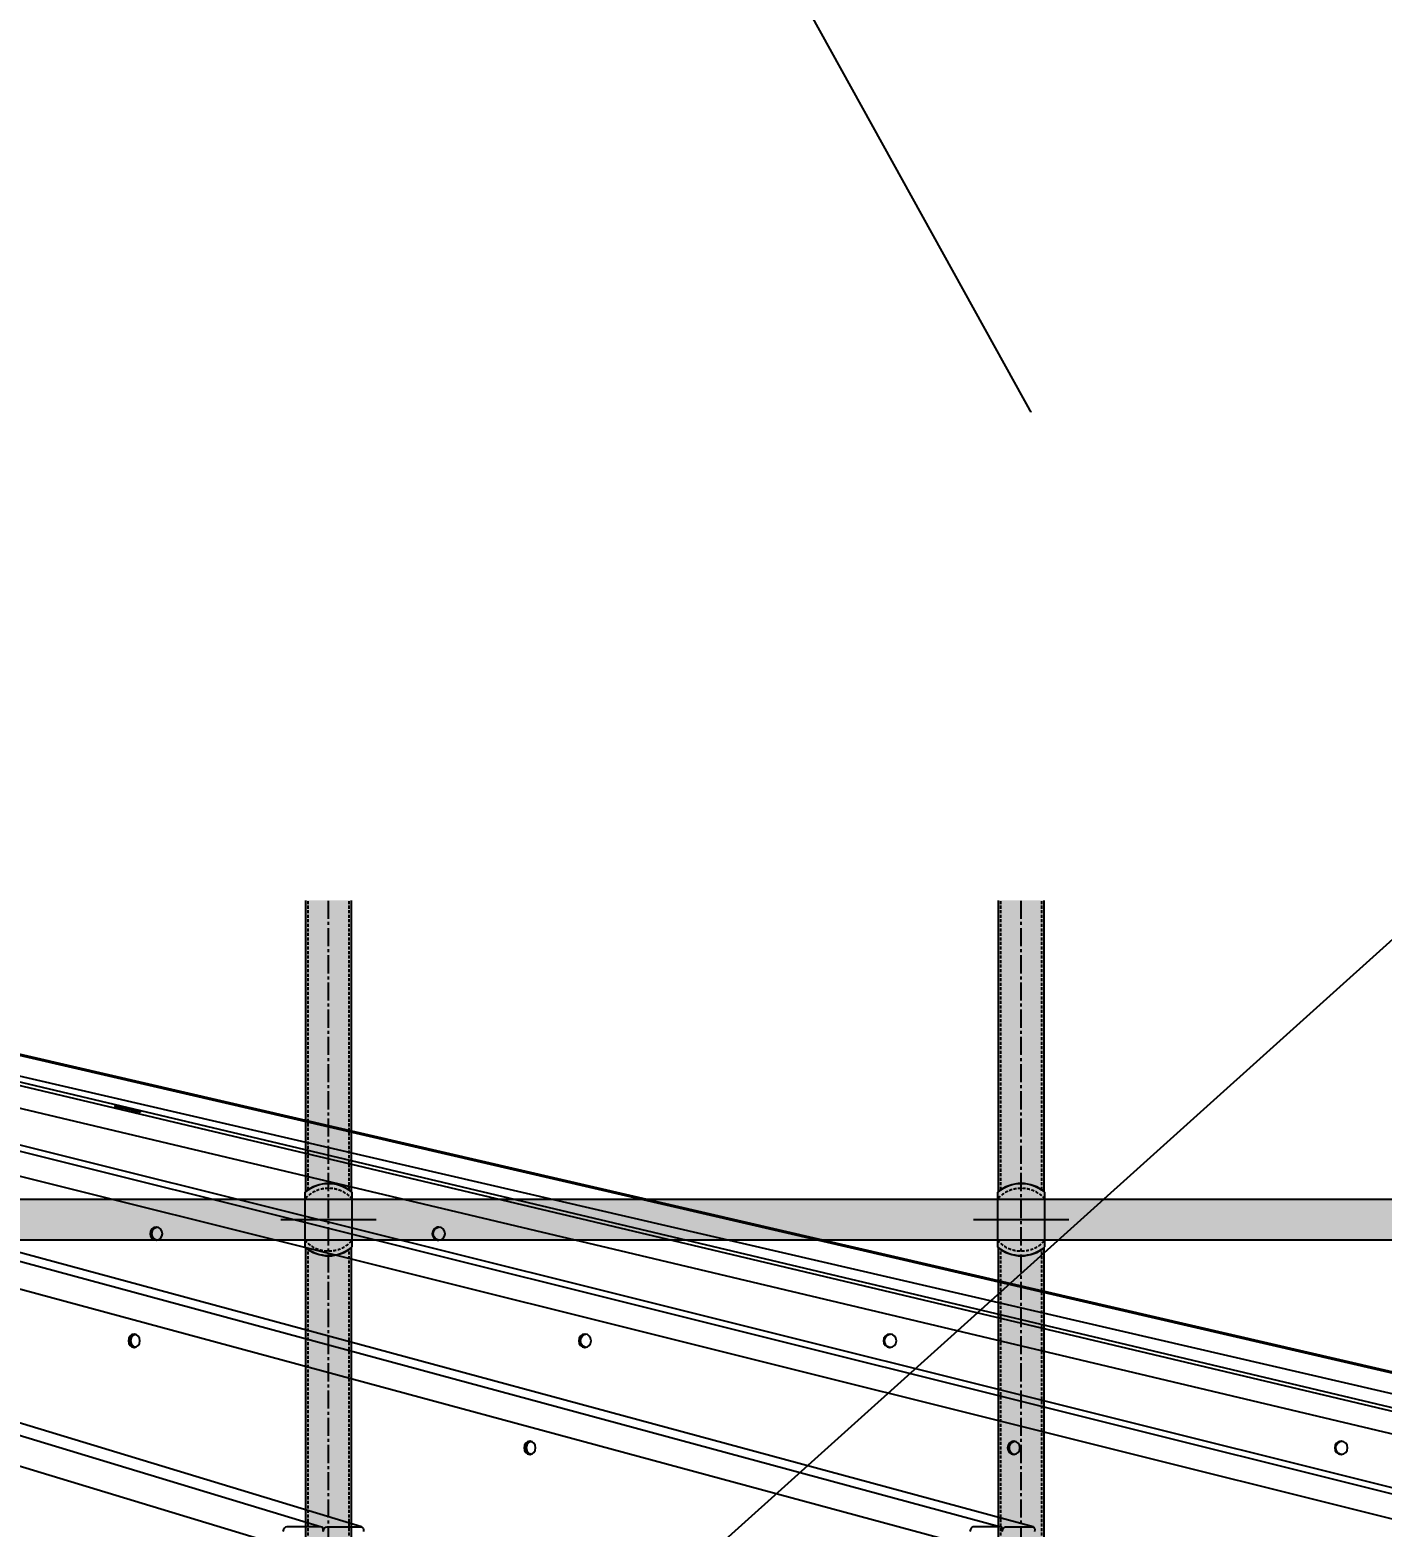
# Model space of a CAD drawing. Header units: millimetres. Extents: x -272986 to 200319, y -34579 to 49604.
# Drawn here: x -31723 to -30304, y 15834 to 17407 of the extents above; entities that cross this region are included whole.
import ezdxf
from ezdxf import colors
from ezdxf.entities.mleader import LeaderData, LeaderLine
from ezdxf.math import Vec2, Vec3

# ---------------------------------------------------------------- set-up
doc = ezdxf.new("R2010")
doc.units = ezdxf.units.MM
doc.linetypes.add('CENTER2', pattern=[28.575000000000003, 19.05, -3.175, 3.175, -3.175])
doc.linetypes.add('HIDDEN2', pattern=[4.762499999999999, 3.175, -1.5875])
doc.layers.get('Defpoints').update_dxf_attribs({"color": 9})
for name, color, linetype in [('X 0001 M', 7, 'Continuous'), ('X 1001 M', 8, 'HIDDEN2'), ('X 2001 M', 1, 'CENTER2'), ('X 3001 D', 5, 'Continuous'), ('X 4001 T', 7, 'Continuous'), ('X 5001 H', 8, 'Continuous')]:
    doc.layers.add(name, color=color, linetype=linetype)
doc.layers.add('X 5999 H', color=7, linetype='Continuous', true_color=0xffffff)
doc.styles.add('BIT STD. 2.5', font='isocpeur.ttf', dxfattribs={"height": 2.5})
doc.styles.add('BIT STD. 3.0', font='isocpeur.ttf', dxfattribs={"height": 2.5})
doc.dimstyles.new('BIT STD. 3.0', dxfattribs={"dimtxt": 3, "dimasz": 3, "dimexe": 1, "dimexo": 0.75, "dimgap": 1, "dimtad": 1, "dimdec": 0, "dimdsep": 46, "dimtxsty": 'BIT STD. 3.0', "dimcen": 0, "dimadec": 0, "dimazin": 0, "dimtfac": 1, "dimtdec": 0, "dimtmove": 0, "dimatfit": 3, "dimfxl": 1, "dimtfill": 1, "dimlwd": -1, "dimlwe": -1, "dimarcsym": 0})

# ---------------------------------------------------------------- blocks, each defined once
blk = doc.blocks.new('*D36')
at = {"layer": 'Defpoints', "color": 0, "transparency": 16777216}
for p in [(-29560.67678410275, 19644.47732991414), (-45157.67678410285, 15542.02923352813), (-29560.67678410275, 15542.02923352813)]:
    blk.add_point(p, dxfattribs=at)
at = {"layer": 'X 3001 D', "color": 0, "transparency": 16777216}
for p, q in [((-45157.67678410285, 15587.02923352813), (-45157.67678410285, 19704.47732991414)), ((-29560.67678410275, 15587.02923352813), (-29560.67678410275, 19704.47732991414)), ((-44977.67678410285, 19644.47732991414), (-29740.67678410275, 19644.47732991414))]:
    blk.add_line(p, q, dxfattribs=at)
for points in [[(-44977.67678410285, 19674.47732991414), (-44977.67678410285, 19614.47732991414), (-45157.67678410285, 19644.47732991414)], [(-29740.67678410275, 19674.47732991414), (-29740.67678410275, 19614.47732991414), (-29560.67678410275, 19644.47732991414)]]:
    blk.add_solid(points, dxfattribs=at)
at = {"layer": 'X 3001 D', "color": 0, "transparency": 16777216, "insert": (-37359.1767841028, 19794.47732991414), "char_height": 150, "attachment_point": 5, "style": 'BIT STD. 3.0', "bg_fill": 3, "box_fill_scale": 1.1, "bg_fill_color": 256, "bg_fill_true_color": 13158600, "bg_fill_transparency": 0}
blk.add_mtext('INTERNAL TANK DIAMETER - %%C15597mm (20 PLATES ROUND)', dxfattribs=at)
blk = doc.blocks.new('A$C79477E6E')
at = {"extrusion": (0, 1, 0)}
for p, q in [((903.5312063859819, 1807.148346581193), (5941.765514146438, 277.4811770428805)), ((5983.979637287925, 277.4811770428623), (945.7453295274463, 1807.148346581178)), ((1005.778426295106, 1807.190208002028), (6655.13038112038, 277.5230384637161)), ((6689.092787826947, 277.523038463698), (1039.740833001648, 1807.190208002014)), ((1083.343408352703, 1807.21483543778), (7204.707215990795, 277.5476658994667)), ((7229.581639094551, 277.5476658994485), (1108.217831456437, 1807.214835437764)), ((1134.300195464933, 1807.228758430649), (7576.947563330057, 277.5615888923367)), ((7592.12151198072, 277.5615888923185), (1149.474144115571, 1807.228758430632)), ((1157.385355568429, 1807.235084336009), (7762.676923543022, 277.5679147976971)), ((7767.776764765349, 277.5679147976789), (1162.485196790742, 1807.235084335995)), ((1014.02843625953, 1741.149352064307), (5898.780234710128, 258.0812768213946)), ((1334.448691796191, 1689.133435874106), (6619.59664632897, 258.0812768213946)), ((1775.685961908388, 1607.919369280638), (7177.416619333144, 258.0812768213946)), ((2524.775437146218, 1453.231355403514), (7558.504774688907, 258.0812768213946)), ((4532.594486681122, 1003.980059078869), (7753.477457252335, 258.0812768213946)), ((5743.114552340896, 714.6485767070881), (5729.850278348222, 717.7978914679043)), ((5733.118513442208, 717.7978914679043), (5746.382787434875, 714.6485767070899)), ((5877.698228614147, 714.6485767070899), (5864.099098915362, 717.7978914679061)), ((5865.197526255553, 717.7978914679043), (5878.796655954331, 714.6485767070899)), ((5941.168200083837, 277.5686781169625), (5905.448557425672, 277.5686781169625)), ((5947.662680567173, 277.5686781169625), (5983.382323225331, 277.5686781169625)), ((6654.782606290948, 277.5686781169625), (6626.045185231571, 277.5686781169625)), ((6660.007591938145, 277.5686781169625), (6688.745012997522, 277.5686781169625))]:
    blk.add_line(p, q, dxfattribs=at)
at = {"extrusion": (0, 0, -1)}
for centre, major_axis, ratio, start_param, end_param in [((5731.484395895215, 717.7978914678952), (-6.830014510990043, 1.533265071565215), 0.05251378073108817, -1.341002822877351, 1.800589830712442), ((5744.748669887882, 714.648576707079), (6.830014510986049, -1.533265071564319), 0.05251378073108817, -1.341002822877065, 1.800589830712728), ((5878.247442284232, 714.648576707079), (6.821653019989072, -1.570047793805375), 0.01764945630685506, -1.494261526709102, 1.647331126880691), ((5768.281513803344, 585.3971164441409), (7.549516567451064e-15, -7.000000000000066), 0.9238795325112732, -4.25860337486619, 2.024581932313395), ((5770.194930965186, 585.3971164441427), (1.332267629550188e-15, -7.000000000000158), 0.9238795325112741, 0.1484783688018698, 2.02458193231338), ((5770.194930965186, 585.3971164441409), (1.076916333886402e-14, -7.000000000001392), 0.9238795325112744, 2.024581932313577, 2.993114284786654), ((6064.827627509814, 585.3971164441409), (4.662936703425657e-14, -7.000000000000065), 0.972369920397668, -4.258603374866182, 2.024581932313405), ((6065.994854329107, 585.3971164441409), (2.797762022055394e-14, -7.000000000000194), 0.972369920397669, 0.085847822683498, 2.024581932313416), ((6065.994854329107, 585.3971164441427), (3.563815909046752e-14, -6.999999999999787), 0.9723699203976691, 2.024581932313325, 3.055744830904387), ((5745.094691488001, 472.921589272215), (6.217248937900877e-15, -7.000000000000066), 0.8526401643540735, -4.258603374866144, 2.024581932313442), ((5747.707184311595, 472.921589272215), (4.88498130835069e-15, -7.000000000000367), 0.8526401643540746, 0.2206433529070535, 2.024581932313357), ((5747.707184311595, 472.921589272215), (7.327471962526033e-15, -7.000000000000734), 0.852640164354075, 2.024581932313467, 2.920949300682485), ((6218.381793776734, 472.921589272215), (7.549516567451064e-15, -7.000000000000066), 0.9238795325112732, -4.25860337486618, 2.024581932313406), ((6220.295210938577, 472.921589272215), (1.509903313490213e-14, -7.000000000000195), 0.9238795325112743, 0.1484783688020379, 2.024581932313411), ((6220.295210938577, 472.921589272215), (1.620925615952729e-14, -6.999999999999915), 0.9238795325112742, 2.024581932313422, 2.993114284787192), ((6538.551698676372, 472.921589272215), (4.662936703425657e-14, -7.000000000000065), 0.972369920397668, -4.258603374866171, 2.024581932313416), ((6539.718925495665, 472.921589272215), (4.485301019485632e-14, -7.000000000000157), 0.9723699203976689, 0.08584782268370206, 2.024581932313397), ((6539.718925495665, 472.921589272215), (3.952393967665557e-14, -7.000000000000178), 0.9723699203976691, 2.024581932313437, 3.055744830904928), ((6160.488217578091, 360.4460621002891), (6.217248937900877e-15, -7.000000000000066), 0.8526401643540735, -4.258603374866144, 2.024581932313442), ((6163.100710401694, 360.4460621002891), (6.217248937900877e-15, -7.000000000000391), 0.8526401643540751, 0.2206433529069218, 2.024581932313371), ((6163.100710401694, 360.4460621002891), (5.10702591327572e-15, -7.000000000000806), 0.852640164354075, 2.02458193231341, 2.920949300682644), ((6668.482073750125, 360.4460621002891), (7.549516567451064e-15, -7.000000000000066), 0.9238795325112732, -4.25860337486618, 2.024581932313406), ((6670.395490911967, 360.4460621002891), (8.881784197001249e-15, -7), 0.9238795325112745, 0.1484783688023783, 2.024581932313417), ((6670.395490911967, 360.4460621002891), (1.443289932012704e-14, -7.00000000000002), 0.9238795325112741, 2.024581932313464, 2.993114284787477), ((7012.275769842923, 360.4460621002891), (4.662936703425657e-14, -7.000000000000065), 0.972369920397668, -4.258603374866171, 2.024581932313416), ((7013.442996662216, 360.4460621002891), (3.375077994860476e-14, -6.999999999999581), 0.972369920397669, 0.08584782268439306, 2.024581932313483), ((7013.442996662216, 360.4460621002891), (3.463895836830488e-14, -7.000000000000814), 0.9723699203976692, 2.024581932313467, 3.055744830905337), ((5946.807409948717, 272.6968277930373), (1.452584681064967, 4.78434924982909), 0.6328027369261495, -1.760609734463646, -0.1898134076688631), ((5982.527052606874, 272.6968277930373), (1.452584681064999, 4.784349249829199), 0.6328027369261494, -0.1898134076688285, 1.380982919125909), ((6659.04858041841, 272.6968277930373), (1.30678634916458, 4.826210670665123), 0.5091069603524996, -1.707783158620851, -0.1369868318260679), ((6687.786001477787, 272.6968277930373), (1.30678634916461, 4.826210670665233), 0.5091069603524995, -0.1369868318260092, 1.433809494968728)]:
    blk.add_ellipse(centre, major_axis=major_axis, ratio=ratio, start_param=start_param, end_param=end_param, dxfattribs=at)
at = {"extrusion": (0, 0, -0.9999999999999999)}
blk.add_ellipse((5864.648312585461, 717.7978914678952), major_axis=(-6.821653019993059, 1.570047793806292), ratio=0.01764945630685506, start_param=-1.494261526709388, end_param=1.647331126880405, dxfattribs=at)
for centre, major_axis, ratio, start_param, end_param in [((5769.238222384276, 585.3971164441427), (6.821210263296962e-13, -7.000000000000169), 0.9238795325112743, -2.02458193231349, -0.07403432037964985), ((5769.238222384261, 585.3971164441409), (-7.93809462606987e-15, 6.999999999999981), 0.9238795325112727, 1.117010721276338, 3.067558333209734), ((5769.238222384261, 585.3971164441409), (-6.750155989720953e-13, 7.000000000000209), 0.9238795325112729, 0.07403432037984725, 1.11701072127629), ((6065.411240919468, 585.3971164441427), (7.536193891155563e-13, -7.000000000000353), 0.9723699203976689, -2.02458193231349, -0.04288435030450732), ((6065.411240919453, 585.3971164441409), (-1.998401444325281e-14, 7.000000000000097), 0.9723699203976681, 1.117010721276381, 3.098708303284466), ((6065.411240919468, 585.3971164441409), (-3.913536161803677e-14, 7.000000000000576), 0.9723699203976691, 0.04288435030812369, 1.117010721276382), ((5746.400937899813, 472.921589272215), (6.217248937900877e-13, -7.000000000000353), 0.852640164354075, -2.024581932313438, -0.109648292426995), ((5746.400937899791, 472.921589272215), (-1.665334536937735e-15, 6.999999999999873), 0.8526401643540727, 1.11701072127634, 3.0319443611638), ((5746.400937899813, 472.921589272215), (-7.216449660063518e-15, 7.00000000000045), 0.852640164354075, 0.1096482924276691, 1.117010721276328), ((6219.338502357667, 472.921589272215), (6.830092047493967e-13, -7.000000000000195), 0.9238795325112744, -2.024581932313505, -0.07403432038010727), ((6219.338502357645, 472.921589272215), (-6.827871601444712e-15, 6.999999999999897), 0.9238795325112726, 1.117010721276393, 3.067558333210155), ((6219.338502357667, 472.921589272215), (-1.387778780781446e-14, 6.999999999999853), 0.9238795325112743, 0.0740343203809036, 1.117010721276354), ((6539.135312086026, 472.921589272215), (7.425171588693048e-13, -7.000000000000167), 0.9723699203976692, -2.024581932313503, -0.04288435030517967), ((6539.135312086004, 472.921589272215), (-1.80411241501588e-14, 6.999999999999827), 0.9723699203976681, 1.117010721276362, 3.098708303284733), ((6539.135312086026, 472.921589272215), (-4.068967385251199e-14, 7.000000000000006), 0.9723699203976692, 0.04288435030705688, 1.117010721276427), ((6161.794463989903, 360.4460621002891), (6.226130722097878e-13, -6.999999999999935), 0.8526401643540749, -2.024581932313504, -0.1096482924272257), ((6161.794463989881, 360.4460621002891), (-2.442490654175344e-15, 6.999999999999925), 0.852640164354073, 1.1170107212763, 3.031944361163801), ((6161.794463989903, 360.4460621002909), (-6.994405055138486e-15, 6.99999999999898), 0.8526401643540751, 0.1096482924270784, 1.117010721276509), ((6669.438782331057, 360.4460621002891), (6.732392421326949e-13, -6.999999999999595), 0.9238795325112742, -2.024581932313581, -0.07403432038054336), ((6669.438782331035, 360.4460621002891), (-6.772360450213455e-15, 7.000000000000018), 0.9238795325112726, 1.117010721276382, 3.067558333210439), ((6669.438782331057, 360.4460621002927), (-1.38222766565832e-14, 6.999999999998327), 0.9238795325112741, 0.07403432038049612, 1.117010721276595), ((7012.859383252584, 360.4460621002891), (7.474021401776554e-13, -7.000000000000025), 0.972369920397669, -2.024581932313541, -0.04288435030630944), ((7012.859383252555, 360.4460621002891), (-2.003952559448408e-14, 6.999999999999965), 0.9723699203976681, 1.117010721276332, 3.098708303284867), ((7012.859383252555, 360.4460621002891), (-7.469580509678051e-13, 6.999999999999946), 0.9723699203976679, 0.04288435030479709, 1.117010721276297), ((5904.593286807216, 272.6968277930373), (1.452584681064968, 4.78434924982909), 0.6328027369261509, 0.1898134076688229, 1.76060973446356), ((5940.312929465381, 272.6968277930373), (1.452584681064901, 4.784349249828873), 0.6328027369261506, -1.380982919126054, 0.18981340766882), ((6625.086173711836, 272.6968277930373), (1.306786349164581, 4.826210670665123), 0.509106960352501, 0.1369868318260003, 1.707783158620738), ((6653.823594771213, 272.6968277930373), (1.306786349164522, 4.826210670664904), 0.509106960352501, -1.433809494968849, 0.1369868318260248)]:
    blk.add_ellipse(centre, major_axis=major_axis, ratio=ratio, start_param=start_param, end_param=end_param)
blk = doc.blocks.new('Heavy Duty - HR Std - front elev')
at = {"layer": 'X 5999 H', "ltscale": 10, "true_color": 0xc7c8ca}
h = blk.add_hatch(color=9, dxfattribs=at)
edge = h.paths.add_edge_path()
edge.add_arc((50.00000000000091, 545.0000000000038), 37.99999999999599, 50.540968735997524, 129.4590312640024, ccw=False)
edge.add_line((74.14999999999964, 574.3390098674099), (74.14999999999964, 1065.660990132583))
edge.add_arc((50.00000000000221, 1094.999999999992), 37.99999999999788, 230.5409687359938, 309.4590312639976, ccw=False)
edge.add_line((25.85000000000036, 1065.660990132586), (25.85000000000218, 574.3390098674099))
edge = h.paths.add_edge_path()
edge.add_line((74.93338984173715, 1066.323771674084), (74.93338984173715, 1123.676228325916))
edge.add_arc((50.00000000000091, 1095.000000000001), 37.99999999999988, 48.99371303907665, 131.0062869609233)
edge.add_line((25.06661015826467, 1123.676228325916), (25.06661015826467, 1066.323771674084))
edge.add_arc((50.00000000000091, 1094.999999999999), 37.99999999999988, 228.9937130390767, 311.0062869609233)
edge = h.paths.add_edge_path()
edge.add_arc((50, 544.9999999999958), 37.99999999999621, 230.540968735996, 309.459031264004, ccw=False)
edge.add_line((25.85000000000036, 515.6609901325901), (25.85000000000036, -25))
edge.add_line((25.85000000000036, -25), (-25, -25))
edge.add_line((-25, -25), (-25, 40))
edge.add_line((-25, 40), (25.85000000000036, 40))
edge.add_line((25.85000000000036, 40), (25.85000000000036, -25))
edge.add_line((25.85000000000036, -25), (74.14999999999964, -25))
edge.add_line((74.14999999999964, -25), (125, -25))
edge.add_line((125, -25), (125, 40))
edge.add_line((125, 40), (74.14999999999964, 40))
edge.add_line((74.14999999999964, 40), (74.14999999999964, -25))
edge.add_line((74.14999999999964, -25), (74.14999999999964, 515.6609901325901))
edge = h.paths.add_edge_path()
edge.add_line((74.93338984173715, 516.3237716740841), (74.93338984173715, 573.6762283259159))
edge.add_arc((50.00000000000091, 545.0000000000013), 37.99999999999979, 48.99371303907655, 131.0062869609235)
edge.add_line((25.06661015826467, 573.6762283259159), (25.06661015826467, 516.3237716740841))
edge.add_arc((50.00000000000091, 544.9999999999987), 37.99999999999979, 228.9937130390765, 311.0062869609234)
edge = h.paths.add_edge_path(flags=16)
edge.add_arc((100, 0), 9, 0, 360)
edge = h.paths.add_edge_path(flags=16)
edge.add_arc((0, 0), 9, 0, 360)
at = {"layer": 'X 0001 M'}
for points in [[(74.93338984173715, 1066.323771674084), (74.93338984173715, 1123.676228325916, 0.3739472142884485), (25.06661015826467, 1123.676228325916), (25.06661015826467, 1066.323771674084, 0.3739472142884484)], [(25.85000000000218, 574.3390098674099, -0.3586331317842767), (74.14999999999964, 574.3390098674099), (74.14999999999964, 1065.660990132583, -0.3586331317842717), (25.85000000000036, 1065.660990132586)], [(74.93338984173715, 516.3237716740841), (74.93338984173715, 573.6762283259159, 0.3739472142884485), (25.06661015826467, 573.6762283259159), (25.06661015826467, 516.3237716740841, 0.3739472142884484)]]:
    blk.add_lwpolyline(points, format="xyb", close=True, dxfattribs=at)
at = {"layer": 'X 0001 M', "ltscale": 10}
blk.add_lwpolyline([(74.14999999999964, 515.6609901325901, -0.3586331317842913), (25.85000000000036, 515.6609901325901), (25.85000000000036, -25), (-25, -25), (-25, 40), (25.85000000000036, 40), (25.85000000000036, -25), (74.14999999999964, -25), (125, -25), (125, 40), (74.14999999999964, 40), (74.14999999999964, -25)], format="xyb", close=True, dxfattribs=at)
for centre in [(0, 0), (100, 0)]:
    blk.add_circle(centre, 9, dxfattribs=at)
at = {"layer": 'X 1001 M'}
for p, q in [((28.50000000000182, 576.332890067788), (28.50000000000182, 1063.667109932212)), ((71.49999999999818, 576.332890067788), (71.49999999999818, 1063.667109932212)), ((28.5, -25), (28.5, 513.667109932212)), ((71.5, -25), (71.5, 513.667109932212))]:
    blk.add_line(p, q, dxfattribs=at)
blk.add_lwpolyline([(74.14999999999964, 40), (25.85000000000036, 40)], dxfattribs=at)
for centre, start, end in [((50.00000000000182, 1095), 40.77111638008072, 139.2288836199193), ((50.00000000000182, 1095), 220.7711163800807, 319.2288836199193), ((50.00000000000182, 545), 40.77111638008072, 139.2288836199193), ((50.00000000000182, 545), 220.7711163800807, 319.2288836199193)]:
    blk.add_arc(centre, 32.923, start, end, dxfattribs=at)
at = {"layer": 'X 2001 M'}
blk.add_line((50, -25), (50.00000000000182, 1158), dxfattribs=at)
at = {"layer": 'X 2001 M', "ltscale": 10}
for p, q in [((0.0666101582646661, 1095), (99.93338984173715, 1095)), ((0.0666101582646661, 545), (99.93338984173715, 545)), ((1.818989403545856e-12, 17), (1.818989403545856e-12, -17)), ((99.99999999999818, 17), (99.99999999999818, -17)), ((-17, 0), (17, 0)), ((117, 0), (83, 0))]:
    blk.add_line(p, q, dxfattribs=at)
blk = doc.blocks.new('*D512')
at = {"layer": 'Defpoints', "color": 0, "transparency": 16777216}
for p in [(-37146.04291429606, 15246.02923352813), (-33942.21616775348, 15245.52923352813), (-44767.34113653186, 1987.529233528126)]:
    blk.add_point(p, dxfattribs=at)
at = {"layer": 'X 3001 D', "color": 0, "transparency": 16777216}
for p, q in [((-37101.04291429606, 15246.02923352813), (-34662.21616775348, 15246.02923352813)), ((-34662.21616775348, 15246.02923352813), (-34302.21616775348, 15245.52923352813)), ((-34302.21616775348, 15245.52923352813), (-30570.92012409727, 15245.52923352813))]:
    blk.add_line(p, q, dxfattribs=at)
at = {"layer": 'X 3001 D', "color": 0, "transparency": 16777216, "insert": (-32226.56814592537, 15395.52923352813), "char_height": 150, "attachment_point": 5, "style": 'BIT STD. 3.0', "bg_fill": 3, "box_fill_scale": 1.1, "bg_fill_color": 256, "bg_fill_true_color": 13158600, "bg_fill_transparency": 0}
blk.add_mtext('{\\fArial|b0|i0|c0|p34;▼}13.259m - {\\C7;N01, N02, N03, N05, N07}', dxfattribs=at)

msp = doc.modelspace()

# ---------------------------------------------------------------- hatches: boundary and pattern name
at = {"layer": 'X 5999 H', "true_color": 0xc7c8ca}
h = msp.add_hatch(color=9, dxfattribs=at)
h.dxf.hatch_style = 1
edge = h.paths.add_edge_path()
edge.add_line((-45027.96845269673, 16728.65138152393), (-29489.18050489275, 16728.65138152393))
edge.add_arc((-29489.18050489275, 16707.15138152393), 21.5, -90, 90, ccw=False)
edge.add_line((-29489.18050489275, 16685.65138152393), (-45027.96845269673, 16685.65138152393))
edge.add_arc((-45027.96845269673, 16707.15138152393), 21.5, 90, 270, ccw=False)
h = msp.add_hatch(color=9, dxfattribs=at)
h.dxf.hatch_style = 1
edge = h.paths.add_edge_path()
edge.add_line((-45027.96845269673, 16178.65138152393), (-29489.18050489275, 16178.65138152393))
edge.add_arc((-29489.18050489275, 16157.15138152393), 21.5, -90, 90, ccw=False)
edge.add_line((-29489.18050489275, 16135.65138152393), (-45027.96845269673, 16135.65138152393))
edge.add_arc((-45027.96845269673, 16157.15138152393), 21.5, 90, 270, ccw=False)

# ---------------------------------------------------------------- linework, layer by layer
for points in [[(-45027.96845269673, 16728.65138152393), (-29489.18050489275, 16728.65138152393, -0.9999999999999999), (-29489.18050489275, 16685.65138152393), (-45027.96845269673, 16685.65138152393, -0.9999999999999999)], [(-45027.96845269673, 16178.65138152393), (-29489.18050489275, 16178.65138152393, -0.9999999999999999), (-29489.18050489275, 16135.65138152393), (-45027.96845269673, 16135.65138152393, -0.9999999999999999)]]:
    msp.add_lwpolyline(points, format="xyb", close=True)

# ---------------------------------------------------------------- block references
at = {"layer": 'X 5001 H', "color": 252}
msp.add_blockref('A$C79477E6E', (-37359.17678410285, 15557.02923352813), dxfattribs=at)

# ---------------------------------------------------------------- next in the draw order: dimensions: what is measured, and where the dimension line sits
at = {"layer": 'X 3001 D'}
dim = msp.add_linear_dim(base=(-29560.67678410275, 19644.47732991414), p1=(-45157.67678410285, 15542.02923352813), p2=(-29560.67678410275, 15542.02923352813), text='INTERNAL TANK DIAMETER - %%C<>mm (20 PLATES ROUND)', dimstyle='BIT STD. 3.0', dxfattribs=at)
dim.commit()
dim.dimension.update_dxf_attribs({"geometry": '*D36', "text_midpoint": (-37359.1767841028, 19794.47732991414)})

# ---------------------------------------------------------------- next in the draw order: block references
at = {"layer": 'X 0001 M'}
for p in [(-31459.97906066469, 15612.15138152393), (-30732.77669428571, 15612.15138152393)]:
    msp.add_blockref('Heavy Duty - HR Std - front elev', p, dxfattribs=at)

# ---------------------------------------------------------------- next in the draw order: dimensions: what is measured, and where the dimension line sits
at = {"layer": 'X 3001 D'}
dim = msp.add_ordinate_dim(feature_location=(-37146.04291429606, 15246.02923352813), offset=(3203.8267465425743, -0.5), dtype=0, origin=(-44767.34113653186, 1987.529233528126), text='{\\fArial|b0|i0|c0|p34;▼}<> - {\\C7;N01, N02, N03, N05, N07}', dimstyle='BIT STD. 3.0', override={"dimdec": 3, "dimlfac": 0.001, "dimzin": 0, "dimpost": 'm'}, dxfattribs=at)
dim.commit()
dim.dimension.update_dxf_attribs({"geometry": '*D512', "text_midpoint": (-32226.56814592537, 15395.52923352813)})

# ---------------------------------------------------------------- next in the draw order: leaders
at = {"layer": 'X 4001 T'}
ml = msp.add_multileader_mtext('Standard', dxfattribs=at)
ml.set_content('\\pxsm1.15;PERIMETER 2 TIER HANDRAILING TO THE FULL CIRCUMFERENCE OF THE ROOF.\\P(GALV.^I- REFER TO NOTES COLUMN)', color=256, style='BIT STD. 2.5')
ml.set_leader_properties(color=150)
ml.build(insert=Vec2(0, 0))
ml.multileader.update_dxf_attribs({"text_left_attachment_type": 2, "text_right_attachment_type": 2, "dogleg_length": 3, "arrow_head_size": 150, "scale": 60})
ctx = ml.context
ctx.base_point, ctx.scale, ctx.char_height, ctx.arrow_head_size, ctx.landing_gap_size, ctx.plane_origin = Vec3(-35449.83103126803, 18484.65831410067), 60, 150, 150, 60, Vec3(-30524.8525958817, 19154.77043100521)
ctx.left_attachment, ctx.right_attachment, ctx.text_align_type = 2, 2, 2
notes = []
notes.append((ctx, [(0, (1, 1, 0), (-31489.83103126803, 18484.65831410067), (-1, 0), 180, [(0, [(-30510.70137200135, 16712.42862796303)], 0, [])])]))
ctx.mtext.insert, ctx.mtext.width, ctx.mtext.defined_height, ctx.mtext.alignment, ctx.mtext.flow_direction = Vec3(-31729.83103126803, 18879.65831410067), 3866.662103078794, 1362.970936081278, 3, 5
ctx.mtext.has_bg_fill, ctx.mtext.bg_color, ctx.mtext.bg_scale_factor, ctx.mtext.bg_transparency, ctx.mtext.use_window_bg_color = 1, -1073741824, 1.25, 0, 1
for ctx, leaders in notes:
    for number, flags, end, landing, length, lines in leaders:
        leader = LeaderData()
        leader.index, (leader.has_last_leader_line, leader.has_dogleg_vector, leader.attachment_direction) = number, flags
        leader.last_leader_point, leader.dogleg_vector, leader.dogleg_length = Vec3(end), Vec3(landing), length
        for number, points, colour, breaks in lines:
            line = LeaderLine()
            line.index, line.vertices, line.color, line.breaks = number, Vec3.list(points), colors.encode_raw_color(colour), breaks
            leader.lines.append(line)
        ctx.leaders.append(leader)

# ---------------------------------------------------------------- next in the draw order: leaders
ml = msp.add_multileader_mtext('Standard', dxfattribs=at)
ml.set_content('\\pxsm1.15;13° SELF-SUPPORTING EXTERNAL BEAM ROOF, REFER TO NOTES COLUMN FOR DETAILS.', color=256, style='BIT STD. 2.5')
ml.set_leader_properties(color=150)
ml.build(insert=Vec2(0, 0))
ml.multileader.update_dxf_attribs({"text_left_attachment_type": 2, "text_right_attachment_type": 2, "dogleg_length": 3, "arrow_head_size": 150, "scale": 60})
ctx = ml.context
ctx.base_point, ctx.scale, ctx.char_height, ctx.arrow_head_size, ctx.landing_gap_size, ctx.plane_origin = Vec3(534.2607832408103, 16572.62908057254), 60, 150, 150, 60, Vec3(5414.239218627125, 17242.74119747708)
ctx.left_attachment, ctx.right_attachment, ctx.text_align_type = 2, 2, 2
notes = []
notes.append((ctx, [(0, (1, 1, 0), (4449.26078324081, 16572.62908057254), (-1, 0), 180, [(0, [(5428.390442507487, 15147.5548647962)], 0, [])])]))
ctx.mtext.insert, ctx.mtext.width, ctx.mtext.defined_height, ctx.mtext.alignment, ctx.mtext.flow_direction = Vec3(4209.26078324081, 16960.12908057254), 3866.662103078794, 1362.970936081278, 3, 5
ctx.mtext.has_bg_fill, ctx.mtext.bg_color, ctx.mtext.bg_scale_factor, ctx.mtext.bg_transparency, ctx.mtext.use_window_bg_color = 1, -1073741824, 1.25, 0, 1
for ctx, leaders in notes:
    for number, flags, end, landing, length, lines in leaders:
        leader = LeaderData()
        leader.index, (leader.has_last_leader_line, leader.has_dogleg_vector, leader.attachment_direction) = number, flags
        leader.last_leader_point, leader.dogleg_vector, leader.dogleg_length = Vec3(end), Vec3(landing), length
        for number, points, colour, breaks in lines:
            line = LeaderLine()
            line.index, line.vertices, line.color, line.breaks = number, Vec3.list(points), colors.encode_raw_color(colour), breaks
            leader.lines.append(line)
        ctx.leaders.append(leader)

# ---------------------------------------------------------------- next in the draw order: leaders
ml = msp.add_multileader_mtext('Standard', dxfattribs=at)
ml.set_content('\\pxsm1.15;PERIMETER 2 TIER HANDRAILING TO THE FULL CIRCUMFERENCE OF THE ROOF.\\P(GALV.^I- REFER TO NOTES COLUMN)', color=256, style='BIT STD. 2.5')
ml.set_leader_properties(color=150)
ml.build(insert=Vec2(0, 0))
ml.multileader.update_dxf_attribs({"text_left_attachment_type": 2, "text_right_attachment_type": 2, "dogleg_length": 3, "arrow_head_size": 150, "scale": 60})
ctx = ml.context
ctx.base_point, ctx.scale, ctx.char_height, ctx.arrow_head_size, ctx.landing_gap_size, ctx.plane_origin = Vec3(9707.84575283472, 16572.62908057254), 60, 150, 150, 60, Vec3(14632.82418822104, 17242.74119747708)
ctx.left_attachment, ctx.right_attachment, ctx.text_align_type = 2, 2, 2
notes = []
notes.append((ctx, [(0, (1, 1, 0), (13667.84575283472, 16572.62908057254), (-1, 0), 180, [(0, [(14646.9754121014, 14800.39939443491)], 0, [])])]))
ctx.mtext.insert, ctx.mtext.width, ctx.mtext.defined_height, ctx.mtext.alignment, ctx.mtext.flow_direction = Vec3(13427.84575283472, 16967.62908057254), 3866.662103078794, 1362.970936081278, 3, 5
ctx.mtext.has_bg_fill, ctx.mtext.bg_color, ctx.mtext.bg_scale_factor, ctx.mtext.bg_transparency, ctx.mtext.use_window_bg_color = 1, -1073741824, 1.25, 0, 1
for ctx, leaders in notes:
    for number, flags, end, landing, length, lines in leaders:
        leader = LeaderData()
        leader.index, (leader.has_last_leader_line, leader.has_dogleg_vector, leader.attachment_direction) = number, flags
        leader.last_leader_point, leader.dogleg_vector, leader.dogleg_length = Vec3(end), Vec3(landing), length
        for number, points, colour, breaks in lines:
            line = LeaderLine()
            line.index, line.vertices, line.color, line.breaks = number, Vec3.list(points), colors.encode_raw_color(colour), breaks
            leader.lines.append(line)
        ctx.leaders.append(leader)

# ---------------------------------------------------------------- next in the draw order: linework, layer by layer
at = {"color": 1}
msp.add_line((-23302.59293695333, 22742.44914053802), (-52959.68984768176, -3947.37502435836), dxfattribs=at)

doc.saveas('drawing.dxf')
